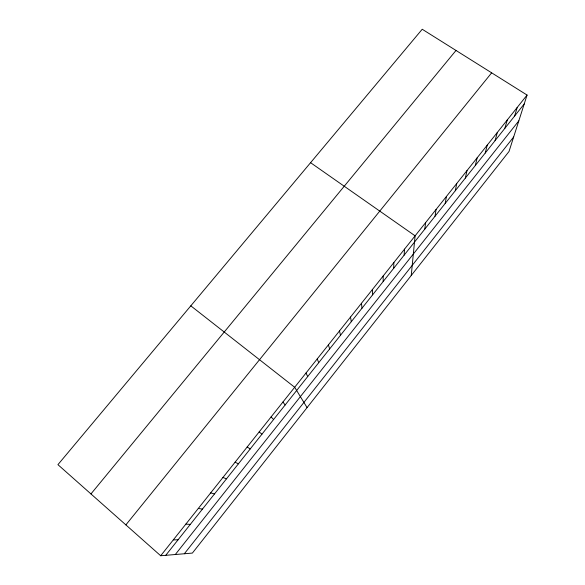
<?xml version="1.0" encoding="UTF-8"?>
<svg xmlns="http://www.w3.org/2000/svg" width="585" height="585" viewBox="0 0 585 585"><rect width="100%" height="100%" fill="white"/><g stroke="black" fill="none" stroke-linecap="round" stroke-linejoin="round"><path stroke-width="0.88" d="M393.698 268.296L393.866 262.548M404.133 255.155L404.52 249.144M411.24 275.491L415.109 235.835L310.577 162.688M424.79 229.137L425.617 222.614M435.028 216.253L436.066 209.481M445.192 203.456L446.443 196.436M455.291 190.739L456.753 183.471M465.331 178.096L466.991 170.593M475.298 165.54L477.17 157.796M485.214 153.065L487.276 145.087M495.056 140.663L497.323 132.459M504.84 128.342L507.305 119.91M514.566 116.101L517.22 107.443M527.07 95.055L509.023 151.471L192.377 553.081L160.685 555.75L57.93 464.658L422.216 29.25L527.07 95.055L160.685 555.75M184.333 553.761L513.659 136.985M165.738 555.326L524.226 103.933M175.31 554.521L518.815 120.868M125.877 524.891L491.649 72.825M90.953 493.93L456.007 50.456M173.314 539.875L178.067 539.801M185.847 524.109L190.308 524.394M198.293 508.46L202.461 509.089M210.651 492.928L214.527 493.901M222.914 477.506L226.505 478.815M235.09 462.194L238.402 463.832M247.177 446.991L250.212 448.958M190.805 305.838L294.679 387.27L307.067 407.613M259.177 431.905L261.941 434.194M271.096 416.915L273.59 419.525M282.928 402.041L285.158 404.959M305.999 373.033L307.717 376.557M317.245 358.89L318.715 362.707M328.412 344.843L329.64 348.952M339.505 330.898L340.492 335.285M350.525 317.041L351.278 321.706M361.471 303.279L361.983 308.222M372.345 289.612L372.623 294.825M383.138 276.032L383.197 281.517"/></g></svg>
